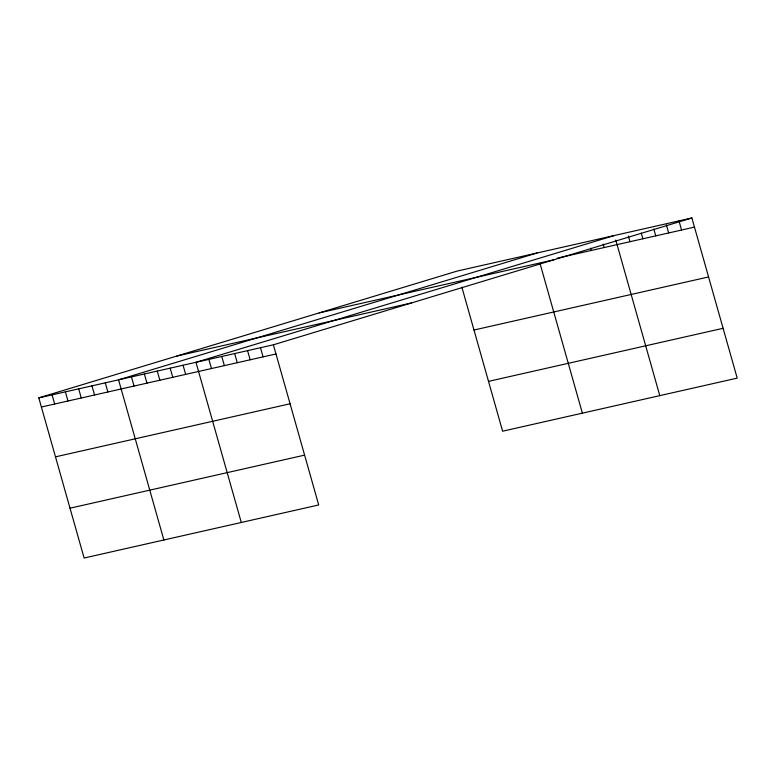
<?xml version="1.0" encoding="UTF-8"?>
<svg xmlns="http://www.w3.org/2000/svg" width="776" height="776" viewBox="0 0 776 776"><rect width="100%" height="100%" fill="white"/><g stroke="black" fill="none" stroke-linecap="round" stroke-linejoin="round"><path stroke-width="1.16" d="M38.8 397.875L273.385 344.796L318.703 504.963L84.118 558.031L38.8 397.875L457.297 271.037L691.882 217.969L737.2 378.125L502.615 431.204L461.856 287.139M537.06 252.995L118.553 379.823L163.881 539.989M614.466 235.487L195.969 362.314L241.287 522.471M273.385 344.796L691.882 217.969M557.236 258.165L694.471 227.116M319.198 312.893L553.773 259.824M176.909 356.019L411.484 302.95M41.39 407.022L275.975 353.953M473.99 330.023L708.566 276.954M55.494 456.851L290.069 403.782M488.521 381.365L723.096 328.296M70.015 508.193L304.599 455.124M678.981 220.888L681.57 230.036M666.4 224.953L668.66 232.955M653.819 229.017L655.759 235.875M641.238 233.072L642.858 238.795M628.337 235.991L629.957 241.714M615.766 240.056L659.784 395.644M603.185 244.12L604.155 247.554M590.604 248.184L591.254 250.473M539.97 263.306L582.378 413.152M260.484 347.716L263.064 356.863M247.573 350.636L250.163 359.783M234.672 353.555L237.262 362.702M221.771 356.475L224.361 365.622M208.87 359.395L211.46 368.542M183.068 365.234L185.658 374.381M170.167 368.154L172.757 377.301M157.266 371.074L159.856 380.221M144.365 373.993L146.955 383.14M131.464 376.903L134.044 386.06M105.264 382.83L107.854 391.977M91.975 385.837L94.565 394.994M78.677 388.844L81.267 398.001M65.388 391.851L67.978 401.008M52.089 394.868L54.679 404.015"/></g></svg>
